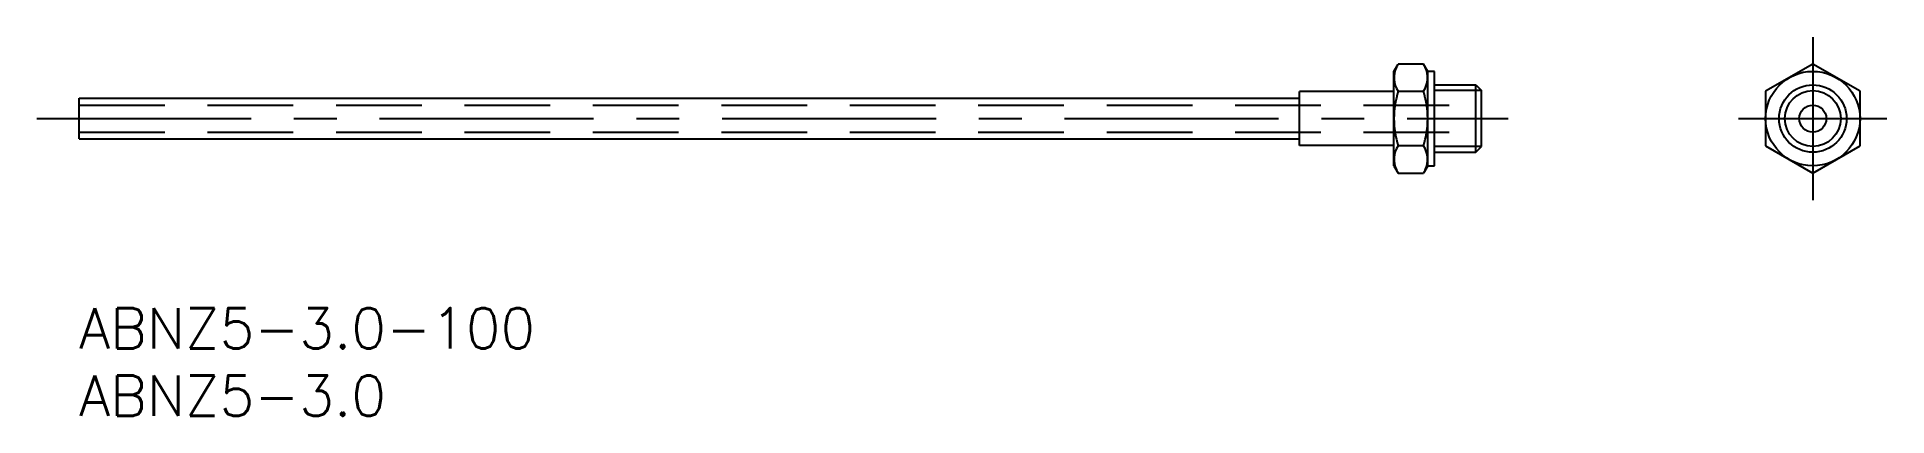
# Model space of a CAD drawing. Extents: x -3 to 134, y -8 to 20.
import ezdxf

# ---------------------------------------------------------------- set-up
doc = ezdxf.new("R2010")
doc.units = 0
doc.header["$LTSCALE"] = 0.5
doc.linetypes.add('CENTER', pattern=[50.8, 31.75, -6.35, 6.35, -6.35])
doc.linetypes.add('DASHED', pattern=[19.05, 12.7, -6.35])
for name, color, linetype in [('MSM_CENTER', 1, 'CENTER'), ('MSM_CONTINUOUS', 7, 'CONTINUOUS'), ('MSM_DASHED', 4, 'DASHED'), ('MSM_NARROW', 5, 'CONTINUOUS'), ('MSM_PART_NUMBER', 7, 'CONTINUOUS')]:
    doc.layers.add(name, color=color, linetype=linetype)
doc.styles.get("Standard").update_dxf_attribs({"font": 'txt.shx', "height": 3, "bigfont": 'bigfont.shx'})

# ---------------------------------------------------------------- blocks, each defined once
blk = doc.blocks.new('*U8')
at = {"layer": 'MSM_PART_NUMBER'}
blk.add_text('ABNZ5-3.0-100', height=3, dxfattribs=at).set_placement((0, -3))
blk = doc.blocks.new('*U9')
at = {"layer": 'MSM_PART_NUMBER'}
blk.add_text('ABNZ5-3.0', height=3, dxfattribs=at).set_placement((0, -8))

msp = doc.modelspace()

# ---------------------------------------------------------------- linework, layer by layer
at = {"layer": 'MSM_CENTER'}
for p, q in [((128.56, 20.08), (128.56, 8)), ((-3.13, 14.04), (105.97, 14.04)), ((123.06, 14.04), (134.06, 14.04))]:
    msp.add_line(p, q, dxfattribs=at)
at = {"layer": 'MSM_CONTINUOUS'}
for p, q in [((97.5, 17.54), (97.81, 18.08)), ((99.69, 18.08), (97.81, 18.08)), ((100, 17.54), (99.69, 18.08)), ((128.56, 18.08), (125.06, 16.06)), ((132.06, 16.06), (128.56, 18.08)), ((97.5, 10.54), (97.5, 17.54)), ((100.5, 17.54), (100, 17.54)), ((100, 10.54), (100, 17.54)), ((100.5, 10.54), (100.5, 17.54)), ((100.5, 16.54), (103.57, 16.54)), ((103.57, 11.54), (103.57, 16.54)), ((103.57, 16.54), (104, 16.11)), ((0, 12.54), (0, 15.54)), ((0, 15.54), (90.5, 15.54)), ((90.5, 12.04), (90.5, 16.04)), ((97.5, 16.04), (90.5, 16.04)), ((97.81, 16.06), (99.69, 16.06)), ((104, 11.97), (104, 16.11)), ((125.06, 16.06), (125.06, 12.02)), ((132.06, 12.02), (132.06, 16.06)), ((0, 12.54), (90.5, 12.54)), ((97.5, 12.04), (90.5, 12.04)), ((99.69, 12.02), (97.81, 12.02)), ((100.5, 11.54), (103.57, 11.54)), ((103.57, 11.54), (104, 11.97)), ((125.06, 12.02), (128.56, 10)), ((128.56, 10), (132.06, 12.02)), ((97.5, 10.54), (97.81, 10)), ((97.81, 10), (99.69, 10)), ((100, 10.54), (99.69, 10)), ((100, 10.54), (100.5, 10.54))]:
    msp.add_line(p, q, dxfattribs=at)
for radius in [3.5, 2.5, 1]:
    msp.add_circle((128.56, 14.04), radius, dxfattribs=at)
for centre, radius, start, end in [((99.29, 17.07), 1.79, 154.3842, 214.3842), ((98.21, 17.07), 1.79, 325.6158, 25.6158), ((104.19, 14.04), 6.69, 162.412, 197.588), ((93.31, 14.04), 6.69, 342.412, 17.588), ((99.29, 11.01), 1.79, 145.6158, 205.6158), ((98.21, 11.01), 1.79, 334.3842, 34.3842)]:
    msp.add_arc(centre, radius, start, end, dxfattribs=at)
at = {"layer": 'MSM_DASHED'}
for p, q in [((0, 15.04), (104, 15.04)), ((0, 13.04), (104, 13.04))]:
    msp.add_line(p, q, dxfattribs=at)
at = {"layer": 'MSM_NARROW'}
for p, q in [((104, 16.11), (100.5, 16.11)), ((104, 11.97), (100.5, 11.97))]:
    msp.add_line(p, q, dxfattribs=at)
msp.add_circle((128.56, 14.04), 2.07, dxfattribs=at)

# ---------------------------------------------------------------- block references
at = {"layer": 'MSM_CONTINUOUS'}
for name in ['*U8', '*U9']:
    msp.add_blockref(name, (0, 0), dxfattribs=at)

doc.saveas('drawing.dxf')
